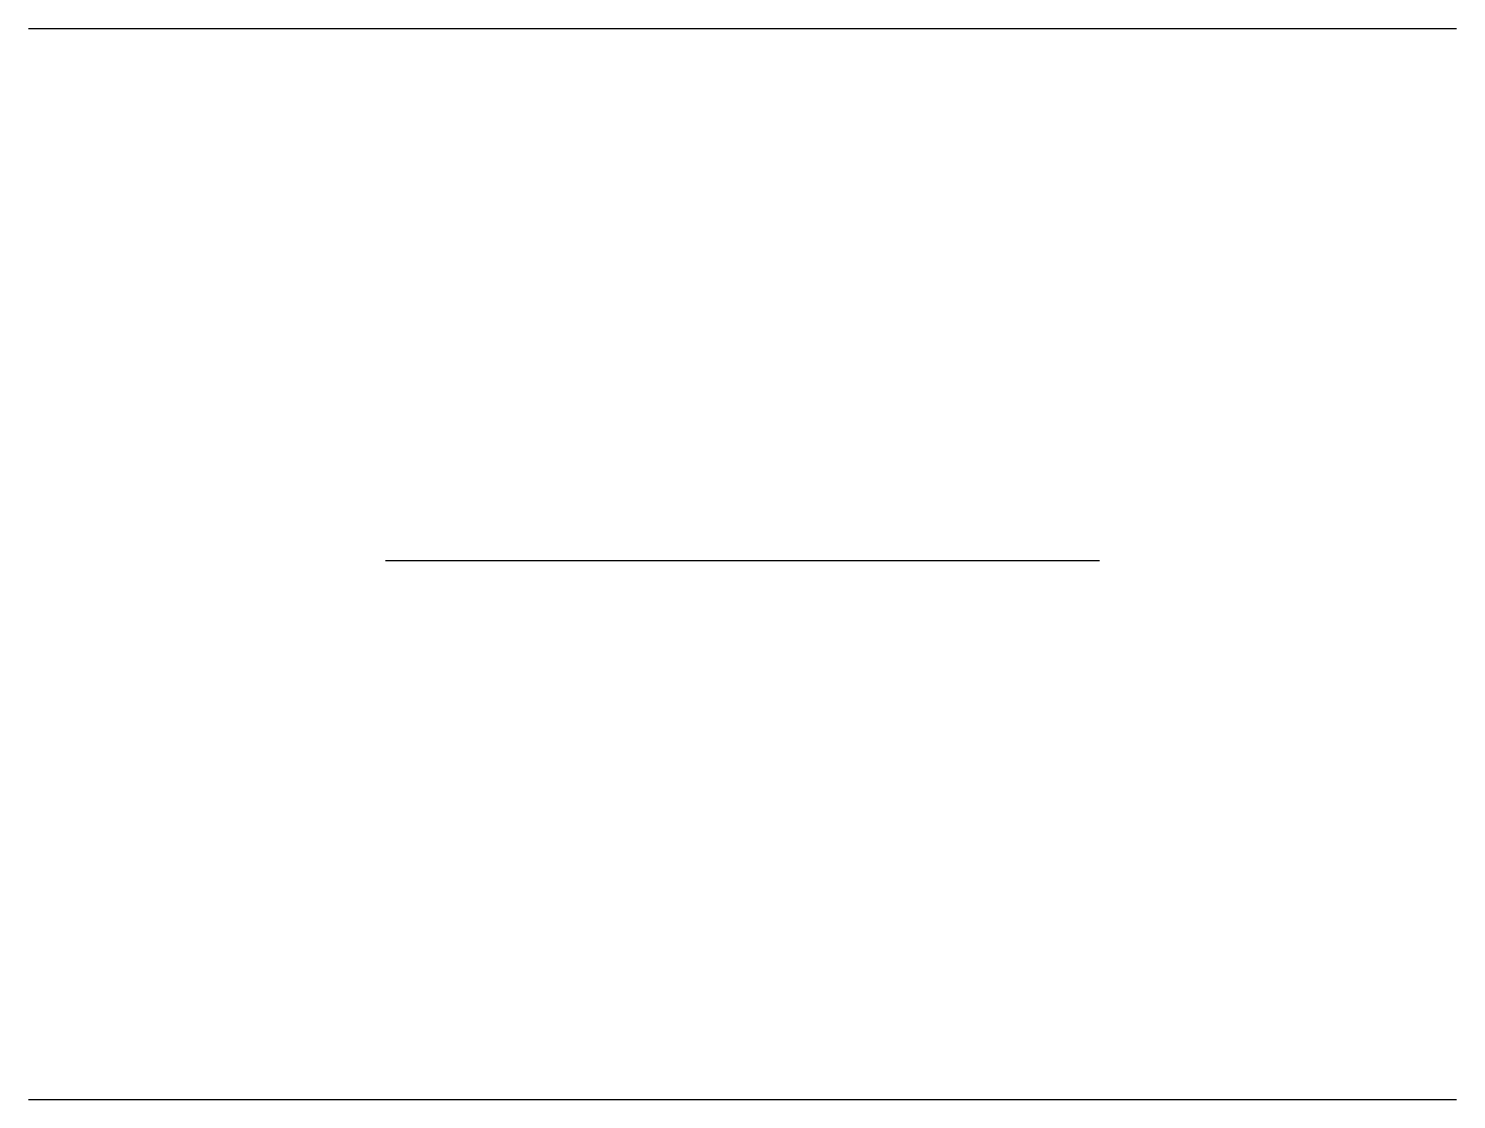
# Model space of a CAD drawing. Header units: millimetres. Extents: x -100 to 100, y -75 to 75.
import ezdxf

# ---------------------------------------------------------------- set-up
doc = ezdxf.new("R2010")
doc.units = ezdxf.units.MM

msp = doc.modelspace()

# ---------------------------------------------------------------- linework, layer by layer
at = {"color": 0, "linetype": 'ByBlock', "lineweight": -2}
for p, q in [((-100, 74.58), (100, 74.58)), ((50, 0), (-50, 0)), ((-100, -75.42), (100, -75.42))]:
    msp.add_line(p, q, dxfattribs=at)

doc.saveas('drawing.dxf')
